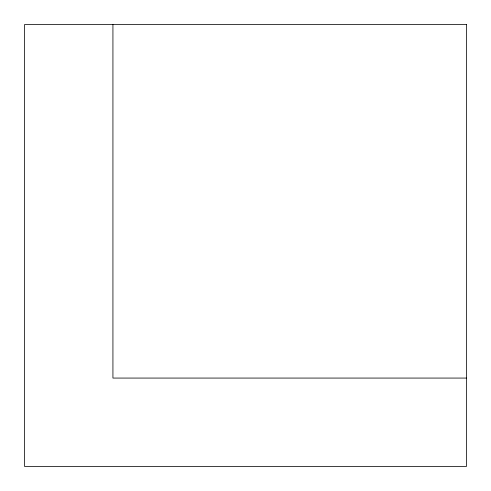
<?xml version="1.0" encoding="UTF-8"?>
<svg xmlns="http://www.w3.org/2000/svg" width="491" height="491" viewBox="0 0 491 491"><rect width="100%" height="100%" fill="white"/><g stroke="black" fill="none" stroke-linecap="round" stroke-linejoin="round"><path stroke-width="0.74" d="M466.45 378.07L112.93 378.07L112.93 24.55M466.45 24.55L24.55 24.55L24.55 466.45L466.45 466.45L466.45 24.55"/></g></svg>
